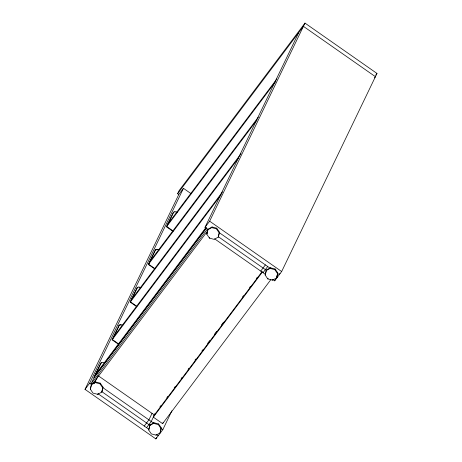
<?xml version="1.0" encoding="UTF-8"?>
<svg xmlns="http://www.w3.org/2000/svg" width="462" height="462" viewBox="0 0 462 462"><rect width="100%" height="100%" fill="white"/><g stroke="black" fill="none" stroke-linecap="round" stroke-linejoin="round"><path stroke-width="0.69" d="M90.321 389.16L91.568 384.165L95.57 381.947L100.289 383.171L102.962 387.116L102.021 391.47L101.715 392.111L97.713 394.329L92.995 393.11L90.321 389.16L91.568 384.165M101.715 392.111L102.962 387.116M148.672 429.96L149.919 424.959L153.921 422.742L158.639 423.966L161.313 427.91L160.06 432.911L156.058 435.129L151.34 433.905L148.672 429.96L148.978 429.319M149.111 428.696L149.919 424.959M160.06 432.911L161.313 427.91M206.797 234.194L208.044 229.198L212.046 226.981L216.765 228.199L219.438 232.149L218.497 236.504L218.191 237.145L214.189 239.362L209.471 238.144L206.797 234.194L208.044 229.198M218.191 237.145L219.438 232.149M265.142 274.994L266.395 269.993L270.391 267.775L275.115 269L277.783 272.944L276.536 277.945L272.534 280.163L267.816 278.938L265.142 274.994L265.454 274.353M265.586 273.729L266.395 269.993M276.536 277.945L277.783 272.944M171.916 410.77L162.849 429.602L155.861 438.9L85.014 389.362L178.782 194.525L177.622 193.711L179.187 190.465L304.978 23.1L376.986 73.446L281.653 271.535L274.665 280.832L272.921 279.614M85.014 389.362L89.674 383.165L183.443 188.323L191.118 193.694M101.773 362.624L100.78 363.311L93.959 377.483L206.104 228.274M118.543 344.323L112.087 339.813L119.294 325.196M136.671 306.658L130.22 302.142L137.035 287.976L138.028 287.289M154.799 268.988L148.348 264.478L155.33 250.058L156.768 249.272L159.095 249.913M172.927 231.318L166.476 226.807L173.296 212.636L174.29 211.948M94.19 377.171L101.172 362.757L102.379 362.277L104.712 362.924M122.84 325.254L120.513 324.607L119.3 325.086L112.324 339.501L118.769 344.011M140.968 287.583L138.64 286.942L137.433 287.416L130.451 301.836L136.896 306.341M155.561 249.746L148.579 264.166L155.03 268.676M177.229 212.243L174.896 211.602L173.689 212.081L166.707 226.495L173.158 231.006M97.915 376.386L94.254 383.356M91.262 384.806L95.264 382.588L95.57 381.947M102.656 387.757L99.983 383.812L100.289 383.171M97.713 394.329L98.019 393.688M207.935 229.447L204.984 227.385L298.758 32.548M204.984 227.385L209.644 221.188L304.978 23.1M206.912 233.46L207.542 232.167M207.738 229.839L211.74 227.622L212.046 226.981M209.471 238.144L209.777 237.497M219.127 232.79L216.459 228.846L216.765 228.199M152.038 413.363L148.914 419.86L144.254 426.056M155.192 413.253L151.236 421.483L146.575 427.679M149.607 425.6L153.609 423.383L153.921 422.742M161.001 428.551L158.327 424.607L158.639 423.966M156.058 435.129L156.37 434.488M262.531 271.841L153.32 417.151L162.612 423.648L163.236 422.349M155.861 438.9L156.485 437.601M266.083 270.634L270.085 268.416L270.391 267.775M267.816 278.938L268.122 278.297M277.477 273.585L274.803 269.641L275.115 269M272.534 280.163L272.846 279.522M274.665 280.832L275.288 279.533M276.992 277.737L277.622 276.438M279.949 273.337L279.325 274.636L277.581 273.417M177.622 193.711L303.413 26.346L375.421 76.698L374.561 77.847M178.782 194.525L183.443 188.323M173.296 212.636L173.527 212.324M167.775 224.099L276.894 78.927M166.476 226.807L275.589 81.635M155.168 250.306L155.399 249.994M149.648 261.769L258.327 117.169M148.348 264.478L257.028 119.877M137.035 287.976L137.272 287.664M131.52 299.44L241.066 153.69M130.22 302.142L238.467 158.125M118.907 325.646L119.144 325.335M113.392 337.11L222.505 191.932M112.087 339.813L221.2 194.641M100.78 363.311L101.011 363.005M95.264 374.774L206.11 227.298M206.635 227.766L94.057 377.552L90.933 384.043L207.403 229.077M92.862 383.639L207.605 230.977M375.687 75.173L376.986 73.446M260.73 271.09L265.384 264.888M159.944 406.82L160.811 405.671M166.874 397.603L167.741 396.448M174.232 387.809L175.098 386.659M181.162 378.592L182.028 377.442M188.092 369.375L188.958 368.22M195.016 360.158L195.882 359.003M201.946 350.941L202.812 349.786M207.577 343.451L209.736 340.569M214.501 334.234L216.666 331.352M221.431 325.017L223.596 322.135M242.648 296.789L243.514 295.634M249.572 287.572L250.439 286.417M256.502 278.355L257.369 277.2M153.511 416.112L262.012 271.76M263.051 272.713L267.712 266.516M162.612 423.648L270.957 279.493M155.55 249.861L157.403 249.676M119.571 325.052L121.142 325.017M211.74 227.622L216.459 228.846M270.085 268.416L274.803 269.641M95.264 382.588L99.983 383.812M153.609 423.383L158.327 424.607M176.005 212.139L176.496 212.324M139.743 287.48L140.234 287.659M158.368 249.994L158.864 250.225M209.644 221.188L281.653 271.535M219.254 232.634L270.033 268.139M218.561 236.879L266.372 270.305M214.599 238.831L265.373 274.336M98.227 375.739L154.36 414.986M102.783 387.601L153.557 423.105M161.105 428.384L162.849 429.602M89.674 383.165L91.441 384.401M101.478 391.418L149.89 425.271M98.123 393.803L148.897 429.302M156.451 434.58L158.189 435.799"/></g></svg>
